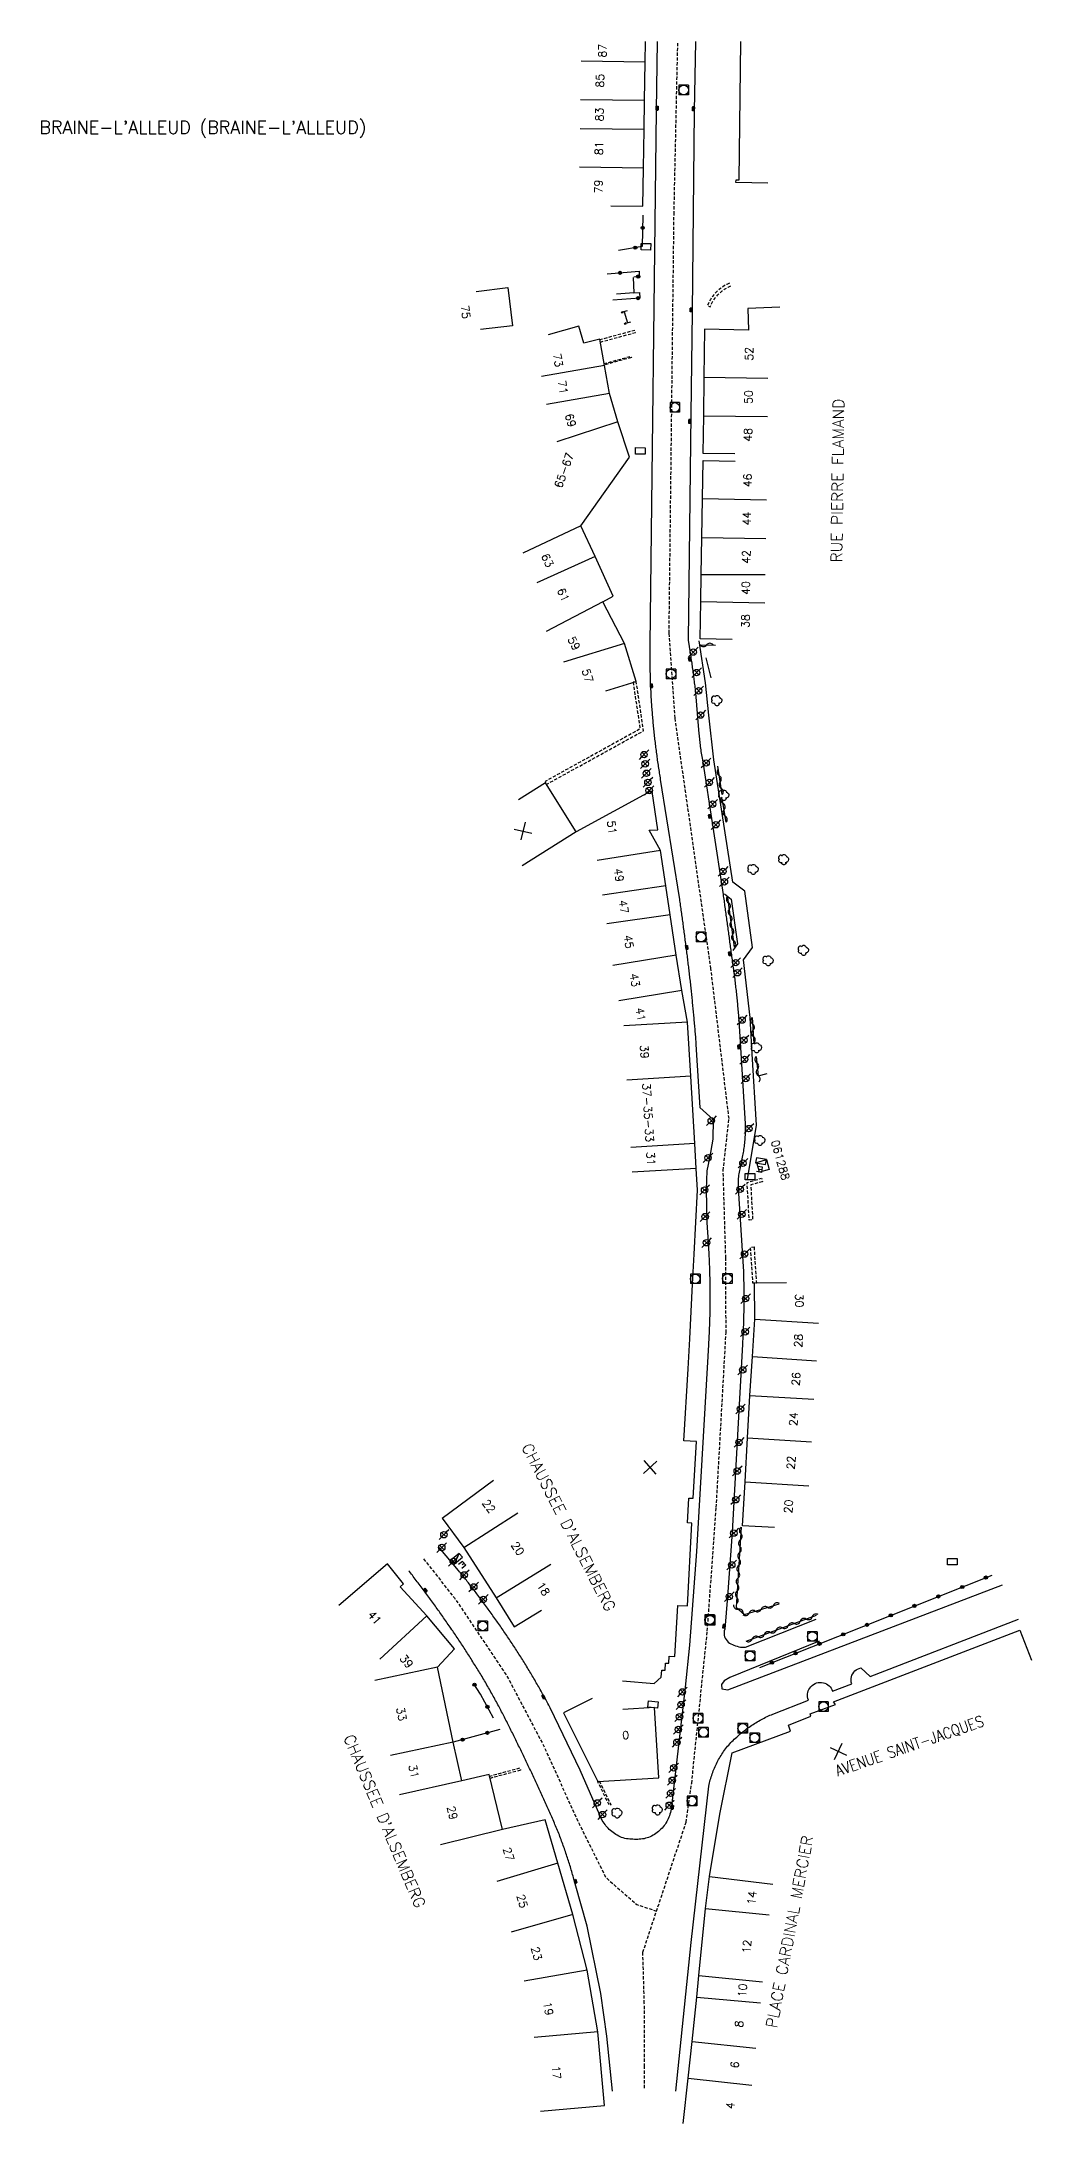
# Model space of a CAD drawing. Header units: millimetres. Extents: x 150050 to 151000, y 152675 to 153000.
# Drawn here: x 150050 to 150204.7, y 152674.8 to 153000 of the extents above; entities that cross this region are included whole.
import ezdxf
from ezdxf.enums import TextEntityAlignment as Align

# ---------------------------------------------------------------- set-up
doc = ezdxf.new("R2010")
doc.units = ezdxf.units.MM
doc.linetypes.add('DASHED', pattern=[0.75, 0.5, -0.25])
doc.layers.get('0').update_dxf_attribs({"linetype": 'CONTINUOUS'})
for name, color, linetype in [('W0001', 6, 'DASHED'), ('W0008', 7, 'CONTINUOUS'), ('W0017', 7, 'CONTINUOUS'), ('W0100', 7, 'CONTINUOUS'), ('W0105', 7, 'CONTINUOUS'), ('W0112', 1, 'DASHED'), ('W0300', 7, 'CONTINUOUS'), ('W0302', 3, 'CONTINUOUS'), ('W0310', 3, 'CONTINUOUS'), ('W0322', 7, 'CONTINUOUS'), ('W0400', 7, 'CONTINUOUS'), ('W0420', 7, 'CONTINUOUS'), ('W0430', 7, 'CONTINUOUS'), ('W0454', 7, 'CONTINUOUS'), ('W0980', 7, 'CONTINUOUS'), ('W0984', 7, 'CONTINUOUS'), ('W0989', 7, 'CONTINUOUS'), ('W0991', 7, 'CONTINUOUS'), ('W1102', 7, 'CONTINUOUS'), ('W1471', 7, 'CONTINUOUS')]:
    doc.layers.add(name, color=color, linetype=linetype)
doc.styles.get("Standard").update_dxf_attribs({"font": 'romans.shx', "width": 0.85})

# ---------------------------------------------------------------- blocks, each defined once
blk = doc.blocks.new('t322o')
at = {"color": 0, "linetype": 'Continuous'}
for radius in [0.25, 0.15]:
    blk.add_circle((0, 0), radius, dxfattribs=at)
blk = doc.blocks.new('t310o')
at = {"color": 0, "linetype": 'Continuous'}
for centre, start, end in [((-0.5, 0.38), 216.8699, 323.1304), ((0.5, -0.37), 36.8699, 143.1303)]:
    blk.add_arc(centre, 0.625, start, end, dxfattribs=at)
blk = doc.blocks.new('t991o')
at = {"color": 0, "linetype": 'Continuous'}
for p, q in [((-1, 1), (1, -1)), ((-1, -1), (1, 1))]:
    blk.add_line(p, q, dxfattribs=at)
blk = doc.blocks.new('T430')
at = {"flags": 128}
for points in [[(0.8, 0.8), (-0.8, 0.8)], [(-0.8, 0.8), (-0.8, 0)], [(0.8, 0.8), (-0.8, 0)], [(-0.8, 0), (0.8, 0)], [(-0.4, 2.1), (0.4, 2.1)], [(-0.4, 2.1), (-0.4, 1.3)], [(-0.4, 1.7), (0, 1.7)], [(-0.4, 1.3), (0.4, 1.3)], [(0.8, 0), (0.8, 0.8)]]:
    blk.add_lwpolyline(points, dxfattribs=at)
blk = doc.blocks.new('T454')
for p, q in [((-0.25, 0.25), (0.25, -0.25)), ((-0.25, -0.25), (0.25, 0.25)), ((0.75, 0.75), (0.375, 0.375)), ((-0.375, -0.375), (-0.75, -0.75))]:
    blk.add_line(p, q)
blk.add_ellipse((0, 0), major_axis=(0.354, 0.354), ratio=1, start_param=5.497787143782138, end_param=11.78097245096172)
blk = doc.blocks.new('T420')
for p, q in [((0.75, 0.75), (-0.75, 0.75)), ((-0.75, 0.75), (-0.75, -0.75)), ((0.75, 0.75), (0.75, -0.75)), ((0.75, -0.75), (-0.75, -0.75))]:
    blk.add_line(p, q)
blk.add_ellipse((0, 0), major_axis=(-0.53, 0.53), ratio=1, start_param=3.926991, end_param=10.210176)
blk = doc.blocks.new('T400')
for p, q in [((-0.15, 0.3), (0.15, 0.3)), ((-0.15, -0.25), (-0.15, 0.3)), ((-0.15, 0.15), (0.15, 0.15)), ((-0.15, 0), (0.15, 0)), ((0.15, 0.3), (0.15, -0.25)), ((-0.15, -0.15), (0.15, -0.15)), ((-0.15, -0.25), (-0.15, -0.3)), ((-0.15, -0.3), (0.15, -0.3)), ((0.15, -0.3), (0.15, -0.25))]:
    blk.add_line(p, q)
blk = doc.blocks.new('T300')
for p, q in [((-0.8, 0.51), (-0.86, 0.34)), ((-0.86, 0.34), (-0.86, 0.17)), ((-0.86, 0.17), (-0.74, 0.06)), ((-0.69, 0.63), (-0.8, 0.51)), ((-0.8, -0.06), (-0.74, 0.06)), ((-0.74, 0.06), (-0.69, 0.11)), ((-0.57, 0.69), (-0.69, 0.63)), ((-0.46, 0.69), (-0.57, 0.69)), ((-0.29, 0.63), (-0.46, 0.69)), ((-0.29, 0.63), (-0.17, 0.74)), ((-0.23, 0.57), (-0.29, 0.63)), ((-0.17, 0.74), (-0.06, 0.8)), ((-0.06, 0.8), (0.06, 0.8)), ((0.06, 0.8), (0.23, 0.74)), ((0.23, 0.74), (0.34, 0.63)), ((0.34, 0.63), (0.4, 0.51)), ((0.46, 0.46), (0.34, 0.46)), ((0.4, 0.51), (0.4, 0.46)), ((0.57, 0.4), (0.46, 0.46)), ((0.57, 0.4), (0.69, 0.29)), ((0.69, 0.29), (0.74, 0.17)), ((0.74, 0.06), (0.69, -0.17)), ((0.74, 0.17), (0.74, 0.06)), ((-0.8, -0.17), (-0.8, -0.06)), ((-0.8, -0.23), (-0.8, -0.17)), ((-0.74, -0.34), (-0.8, -0.23)), ((-0.69, -0.4), (-0.74, -0.34)), ((-0.51, -0.46), (-0.69, -0.4)), ((-0.4, -0.46), (-0.51, -0.46)), ((-0.4, -0.46), (-0.34, -0.46)), ((-0.34, -0.46), (-0.34, -0.4)), ((-0.34, -0.51), (-0.34, -0.46)), ((-0.29, -0.63), (-0.34, -0.51)), ((-0.17, -0.74), (-0.29, -0.63)), ((-0.06, -0.8), (-0.17, -0.74)), ((0.06, -0.8), (-0.06, -0.8)), ((0.17, -0.74), (0.06, -0.8)), ((0.23, -0.69), (0.17, -0.74)), ((0.29, -0.46), (0.23, -0.46)), ((0.29, -0.63), (0.23, -0.69)), ((0.46, -0.4), (0.29, -0.46)), ((0.34, -0.51), (0.29, -0.63)), ((0.34, -0.51), (0.34, -0.46)), ((0.57, -0.34), (0.46, -0.4)), ((0.63, -0.29), (0.57, -0.34)), ((0.69, -0.17), (0.63, -0.29))]:
    blk.add_line(p, q)
blk = doc.blocks.new('t105o')
for p, q in [((-0.5, 0), (0.5, 0)), ((0.5, 0), (0.2, 0.1)), ((0.5, 0), (0.2, -0.1))]:
    blk.add_line(p, q)
blk = doc.blocks.new('T1471')
at = {"color": 0, "linetype": 'Continuous', "flags": 128}
blk.add_lwpolyline([(-0.75, -0.5), (-0.75, 0.5), (0.75, 0.5), (0.75, -0.5), (-0.75, -0.5)], dxfattribs=at)

msp = doc.modelspace()

# ---------------------------------------------------------------- linework, layer by layer
at = {"layer": 'W0001'}
msp.add_lwpolyline([(150144.24, 152680.32), (150144.26, 152683.68), (150144.22, 152693.56), (150143.99, 152701.54), (150150.74, 152721.85), (150151.62, 152727.94), (150154.06, 152751.73), (150155.46, 152771.02), (150156.99, 152798.32), (150156.95, 152810), (150156.54, 152823.67), (150157.45, 152831.78), (150154.62, 152855.2), (150149.02, 152894.33), (150148.09, 152907.6), (150148.86, 152973.04), (150149.45, 153000)], dxfattribs=at)
at = {"layer": 'W0001', "flags": 128}
msp.add_lwpolyline([(150109.7, 152763), (150114.55, 152756.9), (150122.72, 152744.76), (150128.28, 152734.22), (150134.07, 152721.53), (150138.22, 152713.2), (150143.04, 152709.01), (150146.13, 152707.98)], dxfattribs=at)
at = {"layer": 'W0008', "flags": 128}
for points in [[(150146.23, 153000), (150146.06, 152989.22), (150145.1, 152905.83), (150145.09, 152905.58), (150145.09, 152905.33), (150145.08, 152905.07), (150145.08, 152904.82), (150145.08, 152904.57), (150145.08, 152904.32), (150145.08, 152904.07), (150145.08, 152903.82), (150145.08, 152903.56), (150145.08, 152903.31), (150145.08, 152903.06), (150145.08, 152902.81), (150145.08, 152902.56), (150145.09, 152902.31), (150145.09, 152902.06), (150145.1, 152901.8), (150145.1, 152901.55), (150145.11, 152901.3), (150145.11, 152901.05), (150145.12, 152900.8), (150145.13, 152900.55), (150145.13, 152900.29), (150145.14, 152900.04), (150145.15, 152899.79), (150145.16, 152899.54), (150145.17, 152899.29), (150145.18, 152899.04), (150145.19, 152898.79), (150145.21, 152898.53), (150145.22, 152898.28), (150145.23, 152898.03), (150145.25, 152897.78), (150145.26, 152897.53), (150145.28, 152897.28), (150145.29, 152897.03), (150145.31, 152896.78), (150145.33, 152896.53), (150145.34, 152896.28), (150145.36, 152896.03), (150145.38, 152895.78), (150145.4, 152895.53), (150145.42, 152895.28), (150145.44, 152895.03), (150145.46, 152894.78), (150145.48, 152894.53), (150145.5, 152894.28), (150145.53, 152894.03), (150145.55, 152893.78), (150145.57, 152893.53), (150145.6, 152893.28), (150145.62, 152893.03), (150145.65, 152892.78), (150145.67, 152892.53), (150145.7, 152892.28), (150145.72, 152892.03), (150145.75, 152891.77), (150145.78, 152891.52), (150145.81, 152891.27), (150145.83, 152891.02), (150145.86, 152890.77), (150145.89, 152890.52), (150145.92, 152890.26), (150145.95, 152890.01), (150145.99, 152889.76), (150146.02, 152889.51), (150146.05, 152889.26), (150146.08, 152889.01), (150146.12, 152888.76), (150146.15, 152888.51), (150146.18, 152888.25), (150146.22, 152888), (150146.25, 152887.75), (150146.29, 152887.5), (150146.33, 152887.25), (150146.36, 152887), (150146.4, 152886.75), (150146.44, 152886.5), (150146.48, 152886.25), (150146.52, 152886), (150146.56, 152885.75), (150146.6, 152885.5), (150146.64, 152885.25), (150146.68, 152885), (150146.72, 152884.75), (150149.65, 152866.29), (150149.69, 152866.05), (150149.73, 152865.8), (150149.76, 152865.56), (150149.8, 152865.31), (150149.83, 152865.06), (150149.87, 152864.82), (150149.9, 152864.57), (150149.94, 152864.32), (150149.97, 152864.08), (150150.01, 152863.83), (150150.04, 152863.58), (150150.08, 152863.34), (150150.11, 152863.09), (150150.14, 152862.84), (150150.18, 152862.6), (150150.21, 152862.35), (150150.24, 152862.1), (150150.28, 152861.86), (150150.31, 152861.61), (150150.34, 152861.36), (150150.38, 152861.12), (150150.41, 152860.87), (150150.44, 152860.62), (150150.48, 152860.38), (150150.51, 152860.13), (150150.54, 152859.88), (150150.57, 152859.64), (150150.61, 152859.39), (150150.64, 152859.14), (150150.67, 152858.9), (150150.7, 152858.65), (150150.73, 152858.41), (150150.76, 152858.16), (150150.79, 152857.92), (150150.83, 152857.67), (150150.86, 152857.43), (150150.89, 152857.18), (150150.92, 152856.94), (150150.95, 152856.69), (150150.98, 152856.44), (150151.01, 152856.2), (150151.04, 152855.95), (150151.07, 152855.71), (150151.1, 152855.46), (150151.13, 152855.22), (150151.16, 152854.97), (150151.19, 152854.73), (150151.22, 152854.48), (150151.25, 152854.24), (150151.28, 152853.99), (150151.3, 152853.75), (150151.33, 152853.5), (150151.36, 152853.25), (150151.39, 152853.01), (150151.42, 152852.76), (150151.44, 152852.52), (150151.47, 152852.27), (150151.5, 152852.03), (150151.52, 152851.78), (150151.55, 152851.54), (150151.57, 152851.29), (150151.6, 152851.04), (150151.62, 152850.79), (150151.65, 152850.54), (150151.67, 152850.3), (150151.7, 152850.05), (150151.72, 152849.8), (150151.75, 152849.55), (150151.77, 152849.3), (150151.8, 152849.06), (150151.82, 152848.81), (150151.84, 152848.56), (150151.87, 152848.31), (150151.89, 152848.06), (150151.91, 152847.82), (150151.93, 152847.57), (150151.96, 152847.32), (150151.98, 152847.07), (150152, 152846.82), (150152.02, 152846.58), (150152.04, 152846.33), (150152.07, 152846.08), (150152.09, 152845.83), (150152.11, 152845.58), (150152.13, 152845.34), (150152.15, 152845.09), (150152.17, 152844.84), (150152.19, 152844.59), (150152.21, 152844.34), (150152.23, 152844.09), (150152.25, 152843.85), (150152.27, 152843.6), (150152.28, 152843.35), (150152.89, 152833.52), (150154.96, 152831.62), (150154.93, 152828.56), (150154.38, 152825.57), (150154, 152823.59), (150153.87, 152820.7), (150153.97, 152815.55), (150154.2, 152812.47), (150154.21, 152812.21), (150154.23, 152811.96), (150154.24, 152811.71), (150154.25, 152811.46), (150154.27, 152811.21), (150154.28, 152810.96), (150154.29, 152810.71), (150154.3, 152810.46), (150154.32, 152810.2), (150154.33, 152809.95), (150154.34, 152809.7), (150154.35, 152809.45), (150154.36, 152809.2), (150154.37, 152808.95), (150154.38, 152808.7), (150154.39, 152808.45), (150154.39, 152808.19), (150154.4, 152807.94), (150154.41, 152807.69), (150154.42, 152807.44), (150154.42, 152807.19), (150154.43, 152806.94), (150154.43, 152806.69), (150154.44, 152806.43), (150154.44, 152806.18), (150154.45, 152805.93), (150154.45, 152805.68), (150154.45, 152805.43), (150154.46, 152805.18), (150154.46, 152804.93), (150154.46, 152804.67), (150154.46, 152804.42), (150154.46, 152804.17), (150154.46, 152803.92), (150154.46, 152803.67), (150154.46, 152803.42), (150154.46, 152803.17), (150154.46, 152802.92), (150154.46, 152802.66), (150154.46, 152802.41), (150154.45, 152802.16), (150154.45, 152801.91), (150154.45, 152801.66), (150154.44, 152801.41), (150154.44, 152801.16), (150154.43, 152800.91), (150154.42, 152800.66), (150154.42, 152800.41), (150154.41, 152800.16), (150154.4, 152799.91), (150154.39, 152799.66), (150154.38, 152799.41), (150154.37, 152799.16), (150154.36, 152798.91), (150154.35, 152798.66), (150154.34, 152798.41), (150154.33, 152798.16), (150154.32, 152797.91), (150154.3, 152797.66), (150154.29, 152797.41), (150154.28, 152797.16), (150154.26, 152796.91), (150154.25, 152796.66), (150154.23, 152796.41), (150152.39, 152764.13), (150151.26, 152749.5), (150150.6, 152742.95), (150148.41, 152723.88), (150148.36, 152723.62), (150148.3, 152723.36), (150148.22, 152723.11), (150148.14, 152722.87), (150148.05, 152722.63), (150147.95, 152722.4), (150147.85, 152722.17), (150147.73, 152721.95), (150147.6, 152721.74), (150147.46, 152721.53), (150147.32, 152721.33), (150147.16, 152721.14), (150147, 152720.95), (150146.82, 152720.77), (150146.64, 152720.6), (150146.45, 152720.43), (150146.24, 152720.26), (150146.03, 152720.11), (150145.81, 152719.96), (150145.58, 152719.82), (150145.35, 152719.69), (150145.12, 152719.59), (150144.89, 152719.49), (150144.65, 152719.41), (150144.41, 152719.35), (150144.17, 152719.29), (150143.93, 152719.25), (150143.68, 152719.22), (150143.43, 152719.19), (150143.19, 152719.18), (150142.94, 152719.18), (150142.69, 152719.18), (150142.43, 152719.19), (150142.18, 152719.2), (150141.93, 152719.22), (150141.67, 152719.25), (150141.41, 152719.28), (150141.16, 152719.33), (150140.91, 152719.4), (150140.67, 152719.49), (150140.44, 152719.58), (150140.21, 152719.69), (150139.98, 152719.82), (150139.76, 152719.95), (150139.54, 152720.09), (150139.33, 152720.24), (150139.13, 152720.4), (150138.94, 152720.57), (150138.75, 152720.74), (150138.57, 152720.92), (150138.4, 152721.1), (150138.23, 152721.3), (150138.08, 152721.5), (150137.93, 152721.7), (150137.79, 152721.92), (150137.65, 152722.14), (150134.17, 152730.01), (150129.51, 152739.73), (150129.4, 152739.95), (150129.28, 152740.17), (150129.16, 152740.39), (150129.04, 152740.61), (150128.92, 152740.83), (150128.81, 152741.05), (150128.69, 152741.26), (150128.57, 152741.48), (150128.45, 152741.7), (150128.32, 152741.92), (150128.2, 152742.13), (150128.08, 152742.35), (150127.96, 152742.57), (150127.84, 152742.79), (150127.71, 152743), (150127.59, 152743.22), (150127.47, 152743.43), (150127.34, 152743.65), (150127.22, 152743.86), (150127.09, 152744.08), (150126.97, 152744.29), (150126.84, 152744.51), (150126.71, 152744.72), (150126.59, 152744.94), (150126.46, 152745.15), (150126.33, 152745.37), (150126.2, 152745.58), (150126.07, 152745.79), (150125.95, 152746), (150125.82, 152746.22), (150125.69, 152746.43), (150125.56, 152746.64), (150125.43, 152746.85), (150125.29, 152747.06), (150125.16, 152747.28), (150125.03, 152747.49), (150124.9, 152747.7), (150124.77, 152747.91), (150124.63, 152748.12), (150124.5, 152748.33), (150124.36, 152748.54), (150124.23, 152748.75), (150124.09, 152748.96), (150123.96, 152749.17), (150123.82, 152749.38), (150123.68, 152749.59), (150123.55, 152749.79), (150123.41, 152750), (150123.27, 152750.21), (150123.13, 152750.42), (150122.99, 152750.62), (150122.85, 152750.83), (150122.71, 152751.04), (150122.57, 152751.24), (150122.43, 152751.45), (150122.29, 152751.66), (150122.15, 152751.86), (150122.01, 152752.07), (150121.86, 152752.27), (150121.72, 152752.48), (150121.58, 152752.68), (150121.44, 152752.88), (150121.29, 152753.09), (150121.15, 152753.29), (150121, 152753.49), (150120.86, 152753.7), (150120.71, 152753.9), (150120.57, 152754.1), (150120.42, 152754.31), (150120.28, 152754.51), (150120.13, 152754.71), (150119.99, 152754.91), (150119.84, 152755.12), (150119.69, 152755.32), (150119.55, 152755.52), (150119.4, 152755.72), (150119.25, 152755.92), (150119.1, 152756.12), (150118.96, 152756.32), (150118.81, 152756.53), (150118.66, 152756.73), (150118.51, 152756.92), (150118.37, 152757.12), (150118.22, 152757.32), (150118.07, 152757.52), (150117.92, 152757.71), (150117.77, 152757.91), (150117.62, 152758.11), (150117.47, 152758.3), (150117.32, 152758.5), (150117.17, 152758.69), (150117.02, 152758.89), (150116.87, 152759.08), (150116.72, 152759.27), (150116.56, 152759.47), (150116.41, 152759.66), (150116.26, 152759.85), (150116.1, 152760.04), (150115.95, 152760.24), (150115.79, 152760.43), (150115.64, 152760.62), (150115.48, 152760.81), (150115.32, 152761), (150115.17, 152761.19), (150112.16, 152764.79)], [(150152.19, 153000), (150152.03, 152989.14), (150151.67, 152957.73), (150151.48, 152941.77), (150151.05, 152906.52), (150151.48, 152903.87), (150151.51, 152903.63), (150151.55, 152903.4), (150151.58, 152903.16), (150151.62, 152902.93), (150151.65, 152902.69), (150151.68, 152902.46), (150151.72, 152902.22), (150151.75, 152901.99), (150151.78, 152901.75), (150151.81, 152901.51), (150151.85, 152901.27), (150151.88, 152901.04), (150151.91, 152900.8), (150151.94, 152900.56), (150151.97, 152900.32), (150152, 152900.08), (150152.03, 152899.84), (150152.06, 152899.6), (150152.09, 152899.36), (150152.12, 152899.12), (150152.14, 152898.88), (150152.76, 152891.88), (150152.78, 152891.63), (150152.8, 152891.38), (150152.82, 152891.14), (150152.84, 152890.89), (150152.87, 152890.65), (150152.9, 152890.4), (150152.93, 152890.15), (150152.96, 152889.91), (150152.99, 152889.66), (150153.03, 152889.4), (150153.07, 152889.14), (150153.11, 152888.87), (150153.16, 152888.61), (150153.21, 152888.35), (150153.26, 152888.08), (150153.31, 152887.82), (150156.53, 152866.79), (150156.56, 152866.54), (150156.6, 152866.29), (150156.63, 152866.04), (150156.67, 152865.79), (150156.7, 152865.54), (150156.74, 152865.3), (150156.77, 152865.05), (150156.81, 152864.8), (150156.84, 152864.55), (150156.87, 152864.3), (150156.91, 152864.05), (150156.94, 152863.81), (150156.98, 152863.56), (150157.01, 152863.31), (150157.05, 152863.06), (150157.08, 152862.81), (150157.11, 152862.56), (150157.15, 152862.31), (150157.18, 152862.07), (150157.22, 152861.82), (150157.25, 152861.57), (150157.28, 152861.32), (150157.32, 152861.07), (150157.35, 152860.82), (150157.38, 152860.57), (150157.42, 152860.33), (150157.45, 152860.08), (150157.49, 152859.83), (150157.52, 152859.58), (150157.55, 152859.33), (150157.59, 152859.08), (150157.62, 152858.83), (150157.65, 152858.59), (150157.69, 152858.34), (150157.72, 152858.09), (150157.75, 152857.84), (150157.79, 152857.59), (150157.82, 152857.34), (150157.85, 152857.09), (150157.89, 152856.84), (150157.92, 152856.58), (150157.96, 152856.33), (150157.99, 152856.08), (150158.03, 152855.82), (150158.06, 152855.57), (150158.1, 152855.32), (150158.13, 152855.06), (150158.17, 152854.81), (150158.2, 152854.56), (150158.24, 152854.3), (150158.27, 152854.05), (150158.3, 152853.79), (150158.34, 152853.54), (150158.37, 152853.29), (150158.4, 152853.03), (150158.43, 152852.78), (150158.46, 152852.53), (150158.49, 152852.27), (150158.52, 152852.02), (150158.55, 152851.77), (150158.57, 152851.52), (150158.6, 152851.26), (150158.63, 152851.01), (150158.65, 152850.76), (150158.68, 152850.51), (150158.71, 152850.26), (150158.73, 152850.01), (150158.76, 152849.76), (150158.78, 152849.51), (150158.8, 152849.26), (150158.83, 152849), (150158.85, 152848.75), (150158.87, 152848.5), (150158.89, 152848.25), (150158.92, 152848), (150158.94, 152847.75), (150158.96, 152847.5), (150158.98, 152847.24), (150159, 152846.99), (150159.02, 152846.74), (150159.04, 152846.49), (150159.06, 152846.24), (150160, 152830.95), (150160, 152830.69), (150160, 152830.44), (150159.99, 152830.19), (150159.99, 152829.94), (150159.98, 152829.68), (150159.97, 152829.43), (150159.95, 152829.18), (150159.94, 152828.93), (150159.92, 152828.68), (150159.9, 152828.43), (150159.88, 152828.17), (150159.86, 152827.92), (150159.83, 152827.67), (150159.8, 152827.43), (150159.77, 152827.19), (150159.74, 152826.95), (150159.7, 152826.71), (150159.65, 152826.47), (150159.61, 152826.24), (150159.55, 152826), (150159.12, 152823.89), (150159.07, 152823.65), (150159.02, 152823.41), (150158.98, 152823.16), (150158.95, 152822.92), (150158.92, 152822.68), (150158.89, 152822.43), (150158.88, 152822.18), (150158.86, 152821.93), (150158.86, 152821.67), (150158.86, 152821.42), (150158.86, 152821.16), (150158.87, 152820.91), (150159.67, 152808.66), (150159.68, 152808.42), (150159.69, 152808.17), (150159.7, 152807.92), (150159.71, 152807.68), (150159.72, 152807.43), (150159.72, 152807.18), (150159.73, 152806.93), (150159.74, 152806.69), (150159.74, 152806.44), (150159.75, 152806.19), (150159.76, 152805.95), (150159.76, 152805.7), (150159.76, 152805.45), (150159.77, 152805.2), (150159.77, 152804.96), (150159.77, 152804.71), (150159.77, 152804.46), (150159.77, 152804.21), (150159.77, 152803.97), (150159.77, 152803.72), (150159.77, 152803.47), (150159.77, 152803.22), (150159.77, 152802.98), (150159.77, 152802.73), (150159.76, 152802.48), (150159.76, 152802.23), (150159.76, 152801.99), (150159.75, 152801.74), (150159.75, 152801.49), (150159.74, 152801.24), (150159.74, 152801), (150159.73, 152800.75), (150159.72, 152800.5), (150159.72, 152800.25), (150159.71, 152800.01), (150159.7, 152799.76), (150159.69, 152799.51), (150159.68, 152799.26), (150159.67, 152799.02), (150159.66, 152798.77), (150159.65, 152798.52), (150159.64, 152798.27), (150159.63, 152798.03), (150159.62, 152797.78), (150159.61, 152797.53), (150159.6, 152797.28), (150159.58, 152797.04), (150159.57, 152796.79), (150159.56, 152796.54), (150157.93, 152767.17), (150157.2, 152757.1), (150156.78, 152752.01), (150156.71, 152751.77), (150156.68, 152751.53), (150156.68, 152751.29), (150156.71, 152751.06), (150156.77, 152750.83), (150156.86, 152750.61), (150156.99, 152750.39), (150157.15, 152750.18), (150157.34, 152750), (150157.54, 152749.85), (150157.76, 152749.72), (150157.99, 152749.61), (150158.23, 152749.52), (150158.47, 152749.43), (150158.71, 152749.35), (150158.97, 152749.28), (150159.24, 152749.23), (150159.5, 152749.2), (150159.77, 152749.2), (150160.04, 152749.22), (150171.09, 152753.56)], [(150104.1, 152762.23), (150104.1, 152762.22)], [(150139.25, 152679.87), (150138.38, 152688.42), (150137.43, 152695.12), (150135.27, 152705.63), (150133.43, 152712.25), (150133.36, 152712.49), (150133.29, 152712.73), (150133.22, 152712.97), (150133.16, 152713.22), (150133.09, 152713.46), (150133.02, 152713.69), (150132.95, 152713.93), (150132.88, 152714.17), (150132.8, 152714.41), (150132.73, 152714.65), (150132.66, 152714.89), (150132.58, 152715.13), (150132.51, 152715.37), (150132.43, 152715.61), (150132.36, 152715.84), (150132.28, 152716.08), (150132.2, 152716.32), (150132.12, 152716.56), (150132.04, 152716.79), (150131.96, 152717.03), (150131.88, 152717.27), (150131.8, 152717.5), (150131.72, 152717.74), (150131.64, 152717.97), (150131.55, 152718.21), (150131.47, 152718.44), (150131.39, 152718.68), (150131.3, 152718.92), (150131.21, 152719.16), (150131.12, 152719.39), (150131.03, 152719.63), (150130.94, 152719.87), (150130.84, 152720.1), (150130.75, 152720.34), (150130.65, 152720.57), (150130.56, 152720.81), (150130.46, 152721.04), (150130.36, 152721.28), (150130.26, 152721.51), (150130.16, 152721.74), (150130.06, 152721.98), (150129.96, 152722.21), (150129.86, 152722.44), (150129.76, 152722.68), (150129.66, 152722.91), (150129.56, 152723.14), (150129.46, 152723.37), (150129.36, 152723.6), (150129.26, 152723.83), (150129.15, 152724.06), (150129.05, 152724.29), (150128.95, 152724.52), (150128.85, 152724.75), (150128.74, 152724.98), (150128.64, 152725.21), (150128.54, 152725.44), (150128.43, 152725.67), (150128.33, 152725.9), (150128.22, 152726.13), (150128.12, 152726.36), (150128.01, 152726.59), (150127.91, 152726.82), (150127.8, 152727.05), (150127.7, 152727.28), (150127.59, 152727.5), (150127.48, 152727.73), (150127.38, 152727.96), (150127.27, 152728.19), (150127.16, 152728.42), (150127.06, 152728.64), (150126.95, 152728.87), (150126.84, 152729.1), (150126.73, 152729.33), (150126.63, 152729.56), (150126.52, 152729.78), (150126.41, 152730.01), (150126.3, 152730.24), (150126.19, 152730.47), (150126.08, 152730.69), (150125.98, 152730.92), (150125.87, 152731.14), (150125.76, 152731.37), (150125.65, 152731.59), (150125.55, 152731.81), (150125.44, 152732.04), (150125.33, 152732.26), (150125.23, 152732.48), (150125.12, 152732.7), (150125.01, 152732.93), (150124.9, 152733.15), (150124.8, 152733.37), (150124.69, 152733.6), (150124.58, 152733.82), (150124.47, 152734.04), (150124.37, 152734.26), (150124.26, 152734.49), (150124.15, 152734.71), (150124.04, 152734.93), (150123.93, 152735.15), (150123.82, 152735.37), (150123.71, 152735.6), (150123.6, 152735.82), (150123.49, 152736.04), (150123.38, 152736.26), (150123.27, 152736.48), (150123.16, 152736.7), (150123.05, 152736.92), (150122.94, 152737.14), (150122.83, 152737.36), (150122.72, 152737.59), (150122.6, 152737.81), (150122.49, 152738.03), (150122.38, 152738.25), (150122.26, 152738.47), (150122.15, 152738.68), (150122.04, 152738.9), (150121.92, 152739.12), (150121.81, 152739.34), (150121.69, 152739.56), (150121.57, 152739.78), (150121.46, 152740), (150121.34, 152740.22), (150121.22, 152740.44), (150121.1, 152740.66), (150120.98, 152740.88), (150120.86, 152741.1), (150120.74, 152741.32), (150120.62, 152741.54), (150120.5, 152741.76), (150120.37, 152741.98), (150120.25, 152742.2), (150120.13, 152742.42), (150120.01, 152742.64), (150119.88, 152742.86), (150119.76, 152743.08), (150119.63, 152743.29), (150119.51, 152743.51), (150119.38, 152743.73), (150119.25, 152743.95), (150119.13, 152744.16), (150119, 152744.38), (150118.87, 152744.6), (150118.74, 152744.81), (150118.61, 152745.03), (150118.48, 152745.24), (150118.35, 152745.45), (150118.22, 152745.67), (150118.09, 152745.88), (150117.95, 152746.1), (150117.82, 152746.31), (150117.69, 152746.52), (150117.55, 152746.73), (150117.42, 152746.94), (150117.29, 152747.15), (150117.15, 152747.36), (150117.02, 152747.57), (150116.88, 152747.78), (150116.75, 152747.99), (150116.61, 152748.2), (150116.48, 152748.41), (150116.34, 152748.62), (150116.21, 152748.83), (150116.07, 152749.04), (150115.94, 152749.25), (150115.8, 152749.45), (150115.66, 152749.66), (150115.53, 152749.87), (150115.39, 152750.08), (150115.25, 152750.29), (150115.11, 152750.49), (150114.97, 152750.7), (150114.84, 152750.91), (150114.7, 152751.12), (150114.56, 152751.32), (150114.42, 152751.53), (150114.28, 152751.74), (150114.14, 152751.94), (150114, 152752.15), (150113.86, 152752.35), (150113.72, 152752.56), (150113.57, 152752.77), (150113.43, 152752.97), (150113.29, 152753.18), (150113.15, 152753.38), (150113.01, 152753.59), (150112.86, 152753.79), (150112.72, 152753.99), (150112.58, 152754.2), (150112.43, 152754.4), (150112.29, 152754.61), (150112.15, 152754.81), (150112, 152755.01), (150111.86, 152755.21), (150111.71, 152755.42), (150111.57, 152755.62), (150111.42, 152755.82), (150111.27, 152756.02), (150111.13, 152756.23), (150110.98, 152756.43), (150110.83, 152756.63), (150110.69, 152756.83), (150110.54, 152757.03), (150110.39, 152757.23), (150110.24, 152757.43), (150110.09, 152757.63), (150109.94, 152757.83), (150109.79, 152758.03), (150109.64, 152758.24), (150109.49, 152758.44), (150109.34, 152758.64), (150109.19, 152758.84), (150109.04, 152759.04), (150108.89, 152759.23), (150108.74, 152759.43), (150108.58, 152759.63), (150108.43, 152759.83), (150108.28, 152760.03), (150108.12, 152760.23), (150107.97, 152760.43), (150107.82, 152760.62), (150107.66, 152760.82), (150107.51, 152761.02), (150107.43, 152761.12)], [(150171.56, 152750.12), (150157.56, 152744.47), (150156.67, 152743.94), (150156.3, 152743.35), (150156.34, 152742.71), (150157.28, 152742.56), (150200.17, 152758.92)], [(150149.16, 152679.87), (150151.55, 152703.09), (150154.3, 152727.51), (150154.35, 152727.76), (150154.41, 152728), (150154.47, 152728.24), (150154.53, 152728.48), (150154.6, 152728.71), (150154.67, 152728.95), (150154.75, 152729.18), (150154.83, 152729.42), (150154.91, 152729.65), (150155, 152729.88), (150155.09, 152730.11), (150155.18, 152730.33), (150155.28, 152730.56), (150155.38, 152730.78), (150155.49, 152731), (150155.6, 152731.22), (150155.71, 152731.44), (150155.83, 152731.66), (150155.95, 152731.87), (150156.07, 152732.09), (150156.2, 152732.3), (150156.33, 152732.51), (150156.47, 152732.72), (150156.61, 152732.93), (150156.76, 152733.14), (150156.91, 152733.34), (150157.07, 152733.54), (150157.23, 152733.73), (150157.4, 152733.92), (150157.57, 152734.11), (150157.74, 152734.3), (150157.91, 152734.48), (150158.09, 152734.65), (150158.27, 152734.83), (150158.46, 152735), (150158.65, 152735.17), (150158.84, 152735.33), (150159.03, 152735.5), (150159.22, 152735.66), (150159.42, 152735.82), (150159.62, 152735.98), (150159.81, 152736.14), (150160.01, 152736.29), (150160.21, 152736.44), (150160.41, 152736.59), (150160.62, 152736.73), (150160.82, 152736.87), (150161.03, 152737.01), (150161.23, 152737.15), (150161.44, 152737.28), (150161.65, 152737.41), (150161.87, 152737.54), (150162.08, 152737.66), (150162.3, 152737.79), (150162.51, 152737.9), (150162.73, 152738.02), (150162.95, 152738.14), (150163.17, 152738.25), (150163.4, 152738.36), (150163.62, 152738.46), (150163.85, 152738.56), (150164.08, 152738.66), (150164.31, 152738.76), (150169.86, 152740.92), (150169.78, 152741.17), (150169.73, 152741.43), (150169.71, 152741.67), (150169.72, 152741.91), (150169.76, 152742.14), (150169.83, 152742.37), (150169.94, 152742.59), (150170.07, 152742.81), (150170.24, 152743.02), (150170.45, 152743.22), (150170.66, 152743.39), (150170.89, 152743.52), (150171.13, 152743.61), (150171.38, 152743.67), (150171.64, 152743.69), (150171.91, 152743.68), (150172.19, 152743.63), (150172.45, 152743.56), (150172.69, 152743.46), (150172.9, 152743.33), (150173.08, 152743.19), (150173.25, 152743.01), (150173.39, 152742.81), (150173.51, 152742.59), (150173.6, 152742.34), (150176.64, 152743.49), (150176.56, 152743.76), (150176.53, 152744.03), (150176.53, 152744.29), (150176.57, 152744.55), (150176.66, 152744.81), (150176.79, 152745.06), (150176.94, 152745.3), (150177.12, 152745.49), (150177.32, 152745.66), (150177.55, 152745.79), (150177.79, 152745.89), (150178.07, 152745.96), (150179.51, 152744.61), (150202.71, 152753.6)]]:
    msp.add_lwpolyline(points, dxfattribs=at)
at = {"layer": 'W0017', "flags": 128}
for points in [[(150160.32, 152822.26), (150161.76, 152830.75), (150161.09, 152841.9), (150160.74, 152847.55), (150159.72, 152856.59), (150161.12, 152858.48), (150159.91, 152867.3), (150158.03, 152868.68), (150155.08, 152887.8), (150154.28, 152894.79), (150153.8, 152899.85), (150152.8, 152906.41)], [(150156.76, 152866.88), (150157.8, 152866.05), (150158.79, 152859.06), (150158.04, 152858.01)]]:
    msp.add_lwpolyline(points, dxfattribs=at)
at = {"layer": 'W0100', "flags": 128}
for points in [[(150139.01, 152974.35), (150144, 152974.28), (150144.1, 152980.25), (150144.17, 152986.26), (150144.24, 152990.78), (150144.34, 152996.78), (150144.39, 153000)], [(150163.53, 152977.91), (150158.54, 152977.97), (150158.55, 152978.43), (150159.02, 152978.43), (150159.29, 153000)], [(150117.93, 152960.99), (150122.89, 152961.58), (150123.6, 152955.62), (150118.64, 152955.03)], [(150142.5, 152963.15), (150142.56, 152960.77), (150139.87, 152960.57)], [(150141.07, 152957.81), (150141.57, 152956.06)], [(150165.37, 152958.5), (150160.37, 152958.3), (150160.51, 152954.93), (150153.64, 152955.08), (150153.54, 152947.58), (150153.45, 152941.57), (150153.38, 152935.74), (150158.38, 152935.68)], [(150138.18, 152898.57), (150142.96, 152900.03), (150141.14, 152905.98), (150137.76, 152912.49), (150139.34, 152913.36), (150136.54, 152919.57), (150134.29, 152924.35), (150141.91, 152935.08), (150140.07, 152940.62), (150138.77, 152945.02), (150138, 152949.4), (150137.26, 152953.53), (150134.75, 152952.88), (150134.01, 152955.55), (150129.19, 152954.2)], [(150157.96, 152906.6), (150152.96, 152906.69), (150153.07, 152912.53), (150153.08, 152916.78), (150153.2, 152922.54), (150153.29, 152928.63), (150153.4, 152934.55), (150158.4, 152934.46)], [(150140.8, 152743.97), (150145.78, 152743.52), (150146.85, 152744.52), (150146.95, 152745.62), (150147.48, 152745.6), (150147.54, 152746.71), (150148.04, 152746.7), (150148.1, 152747.8), (150149, 152747.76), (150149.44, 152755.73), (150150.94, 152755.68), (150151.66, 152768.6), (150150.94, 152768.64), (150151.15, 152772.46), (150151.86, 152772.48), (150152.35, 152781.34), (150150.41, 152781.45), (150151.05, 152792.69), (150151.31, 152797.36), (150151.77, 152805.92), (150152.02, 152810.59), (150152.55, 152820.59), (150152.33, 152823.98), (150152.11, 152827.86), (150151.47, 152838.4), (150150.98, 152846.83), (150150.1, 152851.77), (150149.19, 152857.31), (150148.24, 152863.6), (150147.59, 152868.11), (150146.74, 152873.63), (150144.98, 152876.83), (150146.32, 152876.88), (150145.42, 152882.88), (150145.26, 152882.86), (150145.23, 152882.91), (150133.59, 152876.59), (150128.79, 152884.22), (150124.56, 152881.56)], [(150164.54, 152767.89), (150159.55, 152768.18), (150159.95, 152775.01), (150160.36, 152781.88), (150160.73, 152788.54), (150161.13, 152794.59), (150161.48, 152800.42), (150161.41, 152806.1), (150166.41, 152806.16)], [(150112.62, 152769.34), (150116.03, 152764.75), (150121.09, 152756.9), (150123.9, 152752.36), (150128.16, 152754.99)], [(150104.09, 152762.22), (150104.09, 152762.22)], [(150137.98, 152677.63), (150136.95, 152689.12), (150135.29, 152698.74), (150133.03, 152707.45), (150130.73, 152715.47), (150128.72, 152722.26), (150122.07, 152720.7), (150119.96, 152729.3), (150115.71, 152728.31), (150114.36, 152734.35), (150111.89, 152746.06), (150114.58, 152748.93), (150110.26, 152754.08), (150106.08, 152758.64), (150106.58, 152759.1), (150104.1, 152762.22)], [(150150.3, 152674.82), (150151.07, 152681.87), (150151.71, 152687.62), (150152.43, 152694.53), (150152.73, 152697.9), (150153.77, 152708.37), (150154.38, 152713.39), (150156.03, 152723.11), (150157.97, 152732.7), (150167.06, 152736.1), (150166.73, 152737.04), (150170.26, 152738.42), (150170.14, 152738.79), (150174.11, 152740.24), (150173.8, 152740.69), (150202.91, 152751.85), (150204.7, 152747.18)], [(150136.07, 152741.18), (150131.59, 152738.95), (150136.95, 152728.2), (150146.5, 152728.77), (150146.51, 152728.78), (150145.83, 152739.8), (150140.84, 152739.49)]]:
    msp.add_lwpolyline(points, dxfattribs=at)
msp.add_lwpolyline([(150161.78, 152824.91), (150163.31, 152825.36), (150163.74, 152823.82), (150162.21, 152823.39)], close=True, dxfattribs=at)
at = {"layer": 'W0112', "flags": 128}
msp.add_lwpolyline([(150157.53, 152962.29), (150157.32, 152962.19), (150157.11, 152962.08), (150156.9, 152961.96), (150156.7, 152961.83), (150156.5, 152961.7), (150156.31, 152961.57), (150156.12, 152961.43), (150155.93, 152961.28), (150155.75, 152961.13), (150155.55, 152960.95), (150155.36, 152960.77), (150155.18, 152960.58), (150155.01, 152960.38), (150154.85, 152960.17), (150154.7, 152959.96), (150154.55, 152959.73), (150154.42, 152959.49), (150154.3, 152959.25), (150154.19, 152959), (150154.09, 152958.75), (150154.53, 152958.58), (150154.62, 152958.83), (150154.72, 152959.05), (150154.83, 152959.27), (150154.95, 152959.48), (150155.09, 152959.69), (150155.23, 152959.89), (150155.38, 152960.08), (150155.53, 152960.26), (150155.7, 152960.44), (150155.87, 152960.61), (150156.05, 152960.77), (150156.23, 152960.92), (150156.4, 152961.05), (150156.58, 152961.19), (150156.77, 152961.32), (150156.95, 152961.44), (150157.14, 152961.55), (150157.34, 152961.67), (150157.54, 152961.77), (150157.74, 152961.87)], dxfattribs=at)
for points in [[(150142.73, 152954.9), (150137.26, 152953.41), (150137.35, 152953.07), (150142.82, 152954.56)], [(150142.19, 152950.66), (150138, 152949.51), (150137.94, 152949.72), (150142.13, 152950.86)], [(150142.46, 152899.96), (150143.55, 152892.63), (150128.72, 152884.44), (150128.96, 152884), (150144.1, 152892.35), (150142.96, 152900.03)], [(150162.67, 152821.92), (150160.84, 152821.4), (150161.15, 152815.96), (150160.61, 152815.93), (150160.28, 152821.8), (150162.52, 152822.45)], [(150161.36, 152811.73), (150161.73, 152806.09), (150161.19, 152806.05), (150160.82, 152811.69)], [(150124.88, 152729.99), (150120.11, 152728.71), (150120.01, 152729.07), (150124.79, 152730.35)], [(150137.17, 152728.31), (150138.99, 152724.58), (150138.77, 152724.47), (150136.95, 152728.2)]]:
    msp.add_lwpolyline(points, close=True, dxfattribs=at)
at = {"layer": 'W0302', "flags": 128}
msp.add_lwpolyline([(150153.83, 152903.77), (150154.63, 152900.6)], dxfattribs=at)
at = {"layer": 'W0310', "flags": 128}
for points in [[(150152.96, 152905.77), (150155.34, 152905.75)], [(150156.39, 152882.38), (150155.68, 152886.83)], [(150157.02, 152878.06), (150156.45, 152881.44)], [(150158.31, 152858.56), (150157.25, 152866.33)], [(150161.06, 152847.56), (150161.34, 152843.49)], [(150161.68, 152841.47), (150161.99, 152838.47), (150163.4, 152838.84)], [(150159.34, 152767.96), (150158.56, 152755.46), (150159.87, 152754.33), (150165.28, 152755.99)], [(150160.14, 152750.14), (150171.14, 152754.19)]]:
    msp.add_lwpolyline(points, dxfattribs=at)
at = {"layer": 'W0322', "flags": 128}
for points in [[(150144, 152972.91), (150143.87, 152967.99), (150140.18, 152967.37)], [(150138.42, 152963.71), (150143.41, 152964.16), (150143.42, 152963.32), (150142.56, 152963.2)], [(150142.6, 152960.75), (150143.47, 152960.79), (150143.52, 152959.95), (150139.31, 152959.6)], [(150162.28, 152746.04), (150198.55, 152760.46)], [(150120.66, 152738.13), (150118.61, 152741.89), (150117.59, 152743.49)], [(150121.62, 152736.35), (150114.36, 152734.35), (150104.58, 152732.29)]]:
    msp.add_lwpolyline(points, dxfattribs=at)
at = {"layer": 'W1102', "flags": 128}
for points in [[(150144.34, 152996.78), (150134.34, 152996.94)], [(150144.24, 152990.78), (150134.24, 152990.93)], [(150144.17, 152986.26), (150134.18, 152986.39)], [(150144.1, 152980.25), (150134.1, 152980.4)], [(150138, 152949.4), (150128.15, 152947.67)], [(150138.77, 152945.02), (150128.92, 152943.3)], [(150153.54, 152947.58), (150163.54, 152947.44)], [(150153.45, 152941.57), (150163.45, 152941.46)], [(150140.07, 152940.62), (150130.57, 152937.47)], [(150153.29, 152928.63), (150163.29, 152928.44)], [(150134.29, 152924.35), (150125.25, 152920.08)], [(150153.2, 152922.54), (150163.2, 152922.4)], [(150136.54, 152919.57), (150127.42, 152915.47)], [(150153.08, 152916.78), (150163.08, 152916.77)], [(150137.76, 152912.49), (150128.89, 152907.87)], [(150153.07, 152912.53), (150163.07, 152912.35)], [(150141.14, 152905.98), (150131.58, 152903.06)], [(150133.59, 152876.59), (150125.12, 152871.27)], [(150146.74, 152873.63), (150136.86, 152872.11)], [(150147.59, 152868.11), (150137.69, 152866.68)], [(150148.24, 152863.6), (150138.34, 152862.17)], [(150149.19, 152857.31), (150139.32, 152855.69)], [(150150.1, 152851.77), (150140.23, 152850.16)], [(150150.98, 152846.83), (150141, 152846.25)], [(150151.47, 152838.4), (150141.49, 152837.8)], [(150152.11, 152827.86), (150142.12, 152827.26)], [(150152.33, 152823.98), (150142.34, 152823.42)], [(150161.48, 152800.42), (150171.46, 152799.83)], [(150161.13, 152794.59), (150171.11, 152793.92)], [(150160.73, 152788.54), (150170.72, 152787.97)], [(150160.36, 152781.88), (150170.34, 152781.28)], [(150112.62, 152769.34), (150120.65, 152775.3)], [(150159.95, 152775.01), (150169.93, 152774.43)], [(150116.03, 152764.75), (150124.43, 152770.17)], [(150104.1, 152762.22), (150096.5, 152755.72)], [(150121.09, 152756.9), (150129.6, 152762.16)], [(150110.26, 152754.08), (150102.89, 152747.32)], [(150111.89, 152746.06), (150102.11, 152743.99)], [(150115.71, 152728.31), (150105.95, 152726.14)], [(150122.07, 152720.7), (150112.36, 152718.32)], [(150130.73, 152715.47), (150121.15, 152712.62)], [(150154.38, 152713.39), (150164.3, 152712.19)], [(150133.03, 152707.45), (150123.42, 152704.69)], [(150153.77, 152708.37), (150163.72, 152707.39)], [(150135.29, 152698.74), (150125.44, 152697.04)], [(150152.73, 152697.9), (150162.68, 152696.92)], [(150152.43, 152694.53), (150162.39, 152693.63)], [(150136.95, 152689.12), (150126.99, 152688.23)], [(150151.71, 152687.62), (150161.65, 152686.59)], [(150151.07, 152681.87), (150161.01, 152680.78)], [(150128.02, 152676.74), (150137.98, 152677.63)]]:
    msp.add_lwpolyline(points, dxfattribs=at)

# ---------------------------------------------------------------- block references
at = {"layer": 'W0105'}
for p, rotation in [((150141.07, 152957.81), 193.8203565843062), ((150141.57, 152956.06), 195.5060849188411)]:
    msp.add_blockref('t105o', p, dxfattribs=dict(at, rotation=rotation))
at = {"layer": 'W0300'}
for p in [(150155.57, 152897.06), (150156.67, 152882.27), (150166.02, 152872.21), (150161.25, 152870.68), (150163.59, 152856.41), (150169.11, 152858.04), (150161.78, 152842.82), (150162.3, 152828.35), (150139.98, 152723.28), (150146.29, 152723.77)]:
    msp.add_blockref('T300', p, dxfattribs=at)
at = {"layer": 'W0310'}
for p, rotation in [((150153.96, 152905.76), 359.5624384244312), ((150155.92, 152885.35), 99.09292335144362), ((150156.24, 152883.37), 99.09292335144362), ((150156.52, 152881.01), 99.54400090810395), ((150156.85, 152879.04), 99.54400090810395), ((150157.36, 152865.5), 97.81748755044303), ((150157.63, 152863.52), 97.81748755044303), ((150157.9, 152861.54), 97.81748755044303), ((150158.18, 152859.55), 97.81748755044303), ((150161.13, 152846.56), 273.9326040528354), ((150161.26, 152844.57), 273.9326040528354), ((150161.78, 152840.47), 275.9990681837645), ((150161.99, 152838.49), 275.9990681837645), ((150159.15, 152764.96), 266.4519719524998), ((150159.28, 152766.96), 266.4519719524998), ((150159.03, 152762.97), 266.4519719524998), ((150158.78, 152758.98), 266.4519719524998), ((150158.9, 152760.97), 266.4519719524998), ((150158.92, 152755.15), 319.1820674075456), ((150158.66, 152756.98), 266.4519719524998), ((150164.41, 152755.73), 17.09285153714616), ((150160.59, 152754.55), 17.09285153714616), ((150162.5, 152755.14), 17.09285153714616), ((150166.71, 152752.56), 20.22663074782464), ((150168.59, 152753.25), 20.22663074782464), ((150170.46, 152753.94), 20.22663074782464), ((150161.08, 152750.48), 20.22663074782464), ((150162.96, 152751.17), 20.22663074782464), ((150164.83, 152751.86), 20.22663074782464)]:
    msp.add_blockref('t310o', p, dxfattribs=dict(at, rotation=rotation))
at = {"layer": 'W0322'}
for p, rotation in [((150143.95, 152970.91), 268.5651889719327), ((150142.81, 152967.81), 189.485200022579), ((150140.41, 152963.89), 5.156974706568744), ((150143.27, 152963.3), 187.7809255276714), ((150143.23, 152959.93), 184.7332408033816), ((150197.59, 152760.08), 21.68024145575754), ((150186.44, 152755.65), 21.68024145575754), ((150190.16, 152757.13), 21.68024145575754), ((150193.88, 152758.6), 21.68024145575754), ((150179.01, 152752.69), 21.68024145575754), ((150182.73, 152754.17), 21.68024145575754), ((150171.58, 152749.74), 21.68024145575754), ((150175.29, 152751.21), 21.68024145575754), ((150164.14, 152746.78), 21.68024145575754), ((150167.86, 152748.26), 21.68024145575754), ((150117.68, 152743.34), 122.5575263504824), ((150119.7, 152739.89), 118.5897870209173), ((150115.83, 152734.76), 195.4244879191534), ((150119.69, 152735.82), 195.4244879191534)]:
    msp.add_blockref('t322o', p, dxfattribs=dict(at, rotation=rotation))
at = {"layer": 'W0400'}
for p, rotation in [((150146.21, 152989.6), 359.1167827779562), ((150151.88, 152989.51), 179.1905951828184), ((150151.54, 152958.09), 179.3274822041805), ((150151.34, 152940.66), 179.2998942635325), ((150151.31, 152903.52), 188.5116136461215), ((150145.32, 152899.4), 2.363166517789859), ((150154.44, 152878.96), 188.6970552010517), ((150150.86, 152858.51), 7.29206787443604), ((150157.56, 152857.5), 187.6356175151818), ((150159.01, 152842.95), 183.5295421426567), ((150110, 152758.08), 36.76435885446111), ((150156.66, 152752.44), 175.2248568091411), ((150128.46, 152741.44), 208.9461103590515), ((150148.58, 152724.2), 353.4551747483684), ((150133.46, 152712.62), 15.5790875798715)]:
    msp.add_blockref('T400', p, dxfattribs=dict(at, rotation=rotation))
at = {"layer": 'W0420'}
for p in [(150150.36, 152992.44), (150148.99, 152942.86), (150148.39, 152901.24), (150153.07, 152860.14), (150152.17, 152806.74), (150157.18, 152806.78), (150118.97, 152752.53), (150154.42, 152753.5), (150154.49, 152753.4), (150170.47, 152750.87), (150160.74, 152747.83), (150172.22, 152739.93), (150152.61, 152738.09), (150153.46, 152735.89), (150159.6, 152736.52), (150161.44, 152735.04), (150151.64, 152725.18), (150151.68, 152725.18)]:
    msp.add_blockref('T420', p, dxfattribs=at)
at = {"layer": 'W0430'}
for p, rotation in [((150162.51, 152825.51), 170.571589706001), ((150114.66, 152763.35), 219.8344924047539)]:
    msp.add_blockref('T430', p, dxfattribs=dict(at, rotation=rotation))
at = {"layer": 'W0454'}
for p in [(150151.86, 152904.64), (150152.39, 152901.44), (150152.7, 152898.59), (150153.02, 152894.8), (150144.17, 152888.64), (150144.35, 152887.19), (150144.55, 152885.72), (150153.87, 152887.32), (150144.78, 152884.29), (150144.98, 152883.02), (150154.37, 152884.28), (150154.89, 152880.89), (150155.39, 152877.67), (150156.51, 152870.38), (150156.73, 152868.76), (150158.5, 152856.13), (150158.78, 152854.56), (150159.5, 152847.16), (150159.78, 152844.02), (150159.89, 152841.01), (150160.08, 152838.01), (150154.68, 152831.43), (150160.56, 152830.21), (150154.17, 152825.64), (150159.63, 152824.81), (150153.63, 152820.62), (150159.2, 152820.72), (150153.72, 152816.47), (150159.45, 152816.82), (150153.93, 152812.38), (150159.88, 152810.61), (150160.05, 152803.65), (150159.98, 152798.46), (150159.6, 152792.52), (150159.25, 152786.41), (150159.01, 152781.19), (150158.74, 152776.72), (150158.51, 152772.23), (150112.9, 152766.77), (150158.2, 152767.02), (150112.57, 152764.77), (150114.37, 152762.61), (150157.88, 152762.06), (150116.08, 152760.49), (150117.57, 152758.61), (150119.06, 152756.67), (150157.5, 152757.1), (150150.16, 152742.22), (150149.96, 152740.24), (150149.53, 152736.35), (150149.71, 152738.34), (150149.31, 152734.36), (150148.81, 152730.36), (150148.33, 152726.38), (150148.58, 152728.41), (150136.86, 152724.87), (150137.68, 152723.06), (150148.11, 152724.52)]:
    msp.add_blockref('T454', p, dxfattribs=at)
at = {"layer": 'W0991'}
for p, rotation in [((150125.26, 152876.68), 302.1315809000725), ((150145.12, 152777.3), 86.85985668190769), ((150174.52, 152732.94), 19.99670799243618)]:
    msp.add_blockref('t991o', p, dxfattribs=dict(at, rotation=rotation))
at = {"layer": 'W1471'}
for p, rotation in [((150144.46, 152967.96), 359.3362517809548), ((150143.59, 152936.07), 359.3362517806916), ((150160.73, 152822.69), 180.2540743274303), ((150145.58, 152740.24), 353.4551747491013)]:
    msp.add_blockref('T1471', p, dxfattribs=dict(at, rotation=rotation))
msp.add_blockref('T1471', (150192.34, 152762.57), dxfattribs=at)

# ---------------------------------------------------------------- texts
at = {"layer": 'W0980'}
msp.add_text("BRAINE-L'ALLEUD (BRAINE-L'ALLEUD)", height=2, dxfattribs=at).set_placement((150075.24, 152986.48), align=Align.MIDDLE)
at = {"layer": 'W0984'}
msp.add_text('061288', height=1.25, rotation=285.7077, dxfattribs=at).set_placement((150165.48, 152825.29), align=Align.MIDDLE)
at = {"layer": 'W0989'}
for s, rotation, p in [('RUE PIERRE FLAMAND', 89.2459, (150174.4, 152931.43)), ("CHAUSSEE D'ALSEMBERG", 297.1577, (150132.41, 152767.94)), ("CHAUSSEE D'ALSEMBERG", 292.859, (150103.64, 152722.04)), ('PLACE CARDINAL MERCIER', 79.2121, (150166.9, 152704.74))]:
    msp.add_text(s, height=1.75, rotation=rotation, dxfattribs=at).set_placement(p, align=Align.MIDDLE)
at = {"layer": 'W0989', "width": 0.85}
msp.add_text('AVENUE SAINT-JACQUES', height=1.75, rotation=19, dxfattribs=at).set_placement((150174.43, 152729.01))
at = {"layer": 'W0991'}
for s, rotation, p in [('87', 89.1775, (150137.67, 152998.58)), ('85', 89.0747, (150137.29, 152993.89)), ('83', 89.1281, (150137.21, 152988.62)), ('81', 89.2576, (150137.14, 152983.34)), ('79', 89.1122, (150137.05, 152977.37)), ('75', 276.7935, (150116.3, 152957.77)), ('73', 280.1108, (150130.74, 152950.24)), ('52', 89.1964, (150160.59, 152951.23)), ('71', 279.9577, (150131.49, 152946)), ('50', 89.1763, (150160.49, 152944.48)), ('69', 286.4078, (150132.7, 152940.85)), ('48', 89.3451, (150160.42, 152938.58)), ('65-67', 70.4664, (150131.67, 152933.03)), ('46', 88.951, (150160.34, 152931.46)), ('44', 89.1921, (150160.24, 152925.49)), ('63', 295.2566, (150129.09, 152918.97)), ('42', 88.7398, (150160.14, 152919.51)), ('40', 89.9293, (150160.07, 152914.65)), ('61', 294.1946, (150131.56, 152913.59)), ('38', 88.9582, (150160.02, 152909.49)), ('59', 297.4763, (150133.24, 152906)), ('57', 286.9954, (150135.36, 152900.96)), ('51', 278.1171, (150139.15, 152877.26)), ('49', 278.7486, (150140.25, 152869.81)), ('47', 278.2241, (150140.99, 152864.86)), ('45', 278.6007, (150141.79, 152859.41)), ('43', 279.2784, (150142.74, 152853.41)), ('41', 280.1372, (150143.65, 152848.07)), ('39', 273.3641, (150144.24, 152842.21)), ('37-35-33', 273.428, (150144.8, 152832.71)), ('31', 273.2289, (150145.23, 152825.52)), ('30', 270.731, (150168.44, 152803.35)), ('28', 86.6141, (150168.29, 152797.09)), ('26', 86.1863, (150167.92, 152791.1)), ('24', 86.7842, (150167.53, 152784.82)), ('22', 86.5706, (150167.14, 152778.03)), ('22', 306.5843, (150119.94, 152771.22)), ('20', 86.6873, (150166.74, 152771.19)), ('20', 302.8559, (150124.44, 152764.62)), ('18', 301.7136, (150128.45, 152758.31)), ('41', 310.5941, (150102.07, 152753.83)), ('39', 310.0233, (150107.06, 152747)), ('33', 281.9189, (150106.28, 152738.76)), ('0', 3.4429, (150141.31, 152735.47)), ('31', 282.577, (150108.2, 152729.81)), ('29', 283.796, (150114.22, 152723.33)), ('27', 286.5224, (150123.01, 152716.87)), ('25', 286.0138, (150125.15, 152709.53)), ('14', 83.0644, (150161.02, 152710.04)), ('23', 284.5547, (150127.39, 152701.34)), ('12', 84.3583, (150160.22, 152702.45)), ('10', 84.8489, (150159.55, 152695.59)), ('19', 279.7858, (150129.23, 152692.74)), ('8', 84.039, (150159.03, 152690.35)), ('6', 83.7132, (150158.35, 152683.98)), ('17', 275.0892, (150130.49, 152682.76)), ('4', 83.7461, (150157.65, 152677.58))]:
    msp.add_text(s, height=1.25, rotation=rotation, dxfattribs=at).set_placement(p, align=Align.MIDDLE)

doc.saveas('drawing.dxf')
